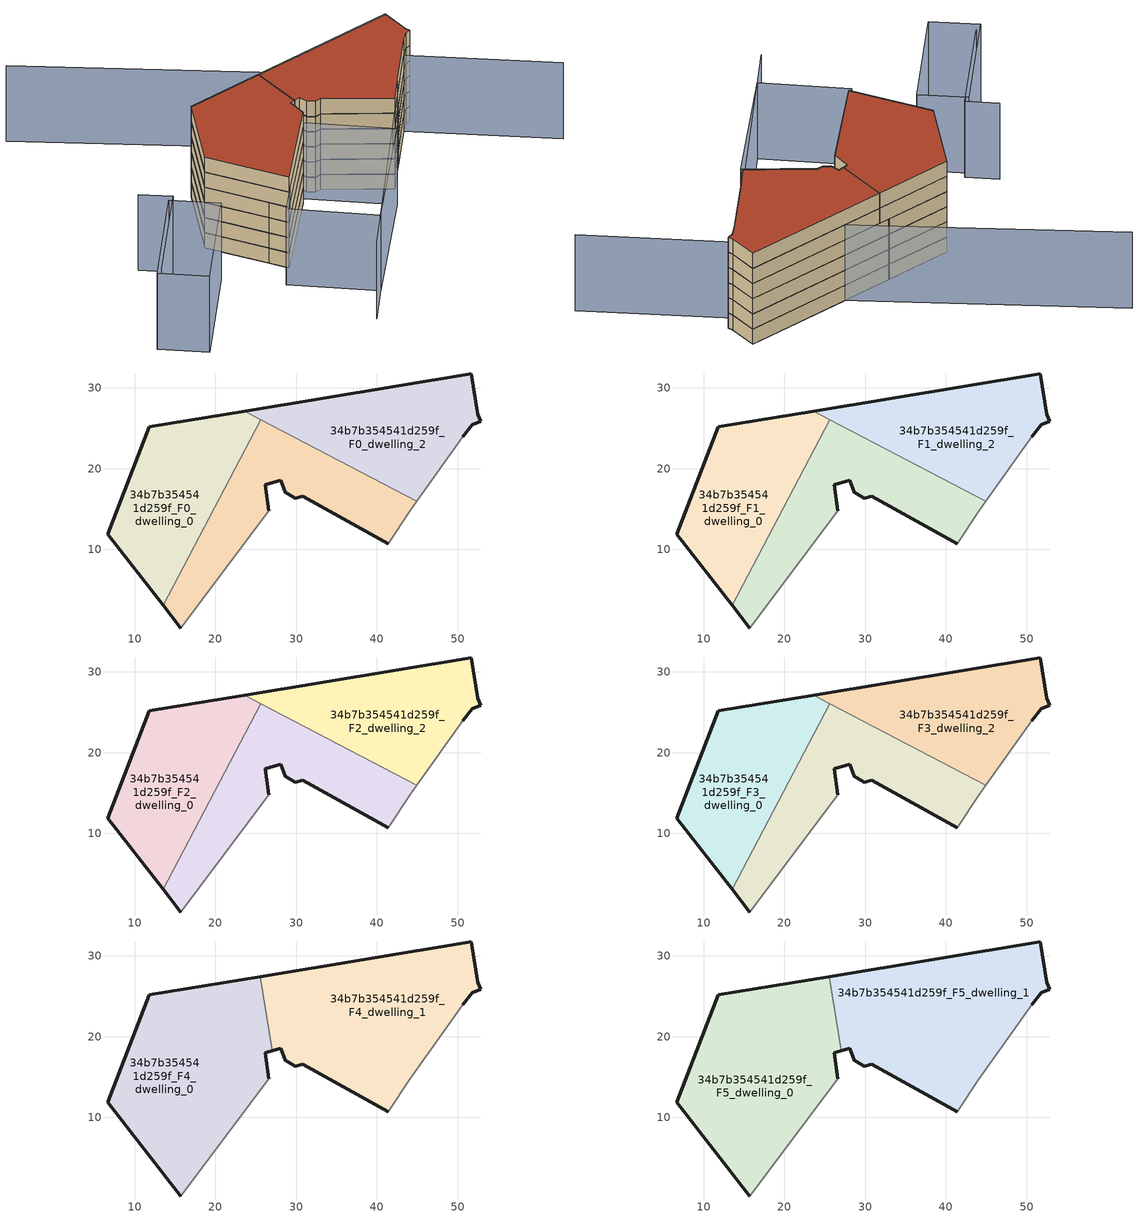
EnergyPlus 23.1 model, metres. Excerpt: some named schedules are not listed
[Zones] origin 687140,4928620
34b7b354541d259f_F0_dwelling_0
 floor ground (EU_floor_Construction): 13.57,3.05 25.66,26.06 23.64,27.12 11.85,25.2 6.71,11.88 z0
 wall outside (EU_wall_Construction): 13.57,3.05 6.71,11.88 11.85,25.2 23.64,27.12 z0:3
 wall to 34b7b354541d259f_F0_dwelling_1 (EU_wall_Construction): 25.66,26.06 13.57,3.05 z0:3
 wall to 34b7b354541d259f_F0_dwelling_2 (EU_wall_Construction): 23.64,27.12 25.66,26.06 z0:3
34b7b354541d259f_F0_dwelling_1
 floor ground (EU_floor_Construction): 41.4,10.72 44.06,14.73 44.93,15.95 25.66,26.06 13.57,3.05 15.74,0.26 26.64,14.79 26.19,18.03 28.1,18.54 28.63,17.04 29.89,16.36 30.85,16.57 z0
 wall outside (EU_wall_Construction): 41.4,10.72 30.85,16.57 29.89,16.36 28.63,17.04 28.1,18.54 26.19,18.03 26.64,14.79 / 15.74,0.26 13.57,3.05 z0:3
 wall adiabatic (EU_wall_Construction): 26.64,14.79 15.74,0.26 / 44.93,15.95 44.06,14.73 41.4,10.72 z0:3
 wall to 34b7b354541d259f_F0_dwelling_2 (EU_wall_Construction): 25.66,26.06 44.93,15.95 z0:3
34b7b354541d259f_F0_dwelling_2
 floor ground (EU_floor_Construction): 44.93,15.95 50.62,23.92 51.79,25.41 52.84,25.83 52.49,26.7 51.67,31.71 23.64,27.12 z0
 wall outside (EU_wall_Construction): 23.64,27.12 51.67,31.71 52.49,26.7 52.84,25.83 51.79,25.41 50.62,23.92 z0:3
 wall adiabatic (EU_wall_Construction): 50.62,23.92 44.93,15.95 z0:3
34b7b354541d259f_F1_dwelling_0
 floor to 34b7b354541d259f_F0_dwelling_0 (EU_floor_Construction): 13.57,3.05 25.66,26.06 23.64,27.12 11.85,25.2 6.71,11.88 z3
 wall outside (EU_wall_Construction): 13.57,3.05 6.71,11.88 11.85,25.2 23.64,27.12 z3:6
 wall to 34b7b354541d259f_F1_dwelling_1 (EU_wall_Construction): 25.66,26.06 13.57,3.05 z3:6
 wall to 34b7b354541d259f_F1_dwelling_2 (EU_wall_Construction): 23.64,27.12 25.66,26.06 z3:6
34b7b354541d259f_F1_dwelling_1
 floor to 34b7b354541d259f_F0_dwelling_1 (EU_floor_Construction): 41.4,10.72 44.06,14.73 44.93,15.95 25.66,26.06 13.57,3.05 15.74,0.26 26.64,14.79 26.19,18.03 28.1,18.54 28.63,17.04 29.89,16.36 30.85,16.57 z3
 wall outside (EU_wall_Construction): 41.4,10.72 30.85,16.57 29.89,16.36 28.63,17.04 28.1,18.54 26.19,18.03 26.64,14.79 / 15.74,0.26 13.57,3.05 z3:6
 wall adiabatic (EU_wall_Construction): 26.64,14.79 15.74,0.26 / 44.93,15.95 44.06,14.73 41.4,10.72 z3:6
 wall to 34b7b354541d259f_F1_dwelling_2 (EU_wall_Construction): 25.66,26.06 44.93,15.95 z3:6
34b7b354541d259f_F1_dwelling_2
 floor to 34b7b354541d259f_F0_dwelling_2 (EU_floor_Construction): 44.93,15.95 50.62,23.92 51.79,25.41 52.84,25.83 52.49,26.7 51.67,31.71 23.64,27.12 z3
 wall outside (EU_wall_Construction): 23.64,27.12 51.67,31.71 52.49,26.7 52.84,25.83 51.79,25.41 50.62,23.92 z3:6
 wall adiabatic (EU_wall_Construction): 50.62,23.92 44.93,15.95 z3:6
34b7b354541d259f_F2_dwelling_0
 floor to 34b7b354541d259f_F1_dwelling_0 (EU_floor_Construction): 13.57,3.05 25.66,26.06 23.64,27.12 11.85,25.2 6.71,11.88 z6
 wall outside (EU_wall_Construction): 13.57,3.05 6.71,11.88 11.85,25.2 23.64,27.12 z6:9
 wall to 34b7b354541d259f_F2_dwelling_1 (EU_wall_Construction): 25.66,26.06 13.57,3.05 z6:9
 wall to 34b7b354541d259f_F2_dwelling_2 (EU_wall_Construction): 23.64,27.12 25.66,26.06 z6:9
34b7b354541d259f_F2_dwelling_1
 floor to 34b7b354541d259f_F1_dwelling_1 (EU_floor_Construction): 41.4,10.72 44.06,14.73 44.93,15.95 25.66,26.06 13.57,3.05 15.74,0.26 26.64,14.79 26.19,18.03 28.1,18.54 28.63,17.04 29.89,16.36 30.85,16.57 z6
 wall outside (EU_wall_Construction): 41.4,10.72 30.85,16.57 29.89,16.36 28.63,17.04 28.1,18.54 26.19,18.03 26.64,14.79 / 15.74,0.26 13.57,3.05 z6:9
 wall adiabatic (EU_wall_Construction): 26.64,14.79 15.74,0.26 / 44.93,15.95 44.06,14.73 41.4,10.72 z6:9
 wall to 34b7b354541d259f_F2_dwelling_2 (EU_wall_Construction): 25.66,26.06 44.93,15.95 z6:9
34b7b354541d259f_F2_dwelling_2
 floor to 34b7b354541d259f_F1_dwelling_2 (EU_floor_Construction): 44.93,15.95 50.62,23.92 51.79,25.41 52.84,25.83 52.49,26.7 51.67,31.71 23.64,27.12 z6
 wall outside (EU_wall_Construction): 23.64,27.12 51.67,31.71 52.49,26.7 52.84,25.83 51.79,25.41 50.62,23.92 z6:9
 wall adiabatic (EU_wall_Construction): 50.62,23.92 44.93,15.95 z6:9
34b7b354541d259f_F3_dwelling_0
 floor to 34b7b354541d259f_F2_dwelling_0 (EU_floor_Construction): 13.57,3.05 25.66,26.06 23.64,27.12 11.85,25.2 6.71,11.88 z9
 wall outside (EU_wall_Construction): 13.57,3.05 6.71,11.88 11.85,25.2 23.64,27.12 z9:12
 wall to 34b7b354541d259f_F3_dwelling_1 (EU_wall_Construction): 25.66,26.06 13.57,3.05 z9:12
 wall to 34b7b354541d259f_F3_dwelling_2 (EU_wall_Construction): 23.64,27.12 25.66,26.06 z9:12
34b7b354541d259f_F3_dwelling_1
 floor to 34b7b354541d259f_F2_dwelling_1 (EU_floor_Construction): 41.4,10.72 44.06,14.73 44.93,15.95 25.66,26.06 13.57,3.05 15.74,0.26 26.64,14.79 26.19,18.03 28.1,18.54 28.63,17.04 29.89,16.36 30.85,16.57 z9
 wall outside (EU_wall_Construction): 41.4,10.72 30.85,16.57 29.89,16.36 28.63,17.04 28.1,18.54 26.19,18.03 26.64,14.79 / 15.74,0.26 13.57,3.05 z9:12
 wall adiabatic (EU_wall_Construction): 26.64,14.79 15.74,0.26 / 44.93,15.95 44.06,14.73 41.4,10.72 z9:12
 wall to 34b7b354541d259f_F3_dwelling_2 (EU_wall_Construction): 25.66,26.06 44.93,15.95 z9:12
34b7b354541d259f_F3_dwelling_2
 floor to 34b7b354541d259f_F2_dwelling_2 (EU_floor_Construction): 44.93,15.95 50.62,23.92 51.79,25.41 52.84,25.83 52.49,26.7 51.67,31.71 23.64,27.12 z9
 wall outside (EU_wall_Construction): 23.64,27.12 51.67,31.71 52.49,26.7 52.84,25.83 51.79,25.41 50.62,23.92 z9:12
 wall adiabatic (EU_wall_Construction): 50.62,23.92 44.93,15.95 z9:12
34b7b354541d259f_F4_dwelling_0
 floor to 34b7b354541d259f_F3_dwelling_0 (EU_floor_Construction): 13.57,3.05 25.66,26.06 23.64,27.12 11.85,25.2 6.71,11.88 z12
 floor to 34b7b354541d259f_F3_dwelling_1 (EU_floor_Construction): 15.74,0.26 26.64,14.79 26.19,18.03 27.08,18.27 25.81,25.98 25.66,26.06 13.57,3.05 z12
 floor to 34b7b354541d259f_F3_dwelling_2 (EU_floor_Construction): 25.81,25.98 25.58,27.44 23.64,27.12 z12
 wall outside (EU_wall_Construction): 27.08,18.27 26.19,18.03 26.64,14.79 / 15.74,0.26 6.71,11.88 11.85,25.2 25.57,27.44 z12:15
 wall adiabatic (EU_wall_Construction): 26.64,14.79 15.74,0.26 z12:15
 wall to 34b7b354541d259f_F4_dwelling_1 (EU_wall_Construction): 25.57,27.44 27.08,18.27 z12:15
34b7b354541d259f_F4_dwelling_1
 floor to 34b7b354541d259f_F3_dwelling_1 (EU_floor_Construction): 41.4,10.72 44.06,14.73 44.93,15.95 25.81,25.98 27.08,18.27 28.1,18.54 28.63,17.04 29.89,16.36 30.85,16.57 z12
 floor to 34b7b354541d259f_F3_dwelling_2 (EU_floor_Construction): 44.93,15.95 50.62,23.92 51.79,25.41 52.84,25.83 52.49,26.7 51.67,31.71 25.58,27.44 25.81,25.98 z12
 wall outside (EU_wall_Construction): 41.4,10.72 30.85,16.57 29.89,16.36 28.63,17.04 28.1,18.54 27.08,18.27 / 25.57,27.44 51.67,31.71 52.49,26.7 52.84,25.83 51.79,25.41 50.62,23.92 z12:15
 wall adiabatic (EU_wall_Construction): 50.62,23.92 44.06,14.73 41.4,10.72 z12:15
34b7b354541d259f_F5_dwelling_0
 floor to 34b7b354541d259f_F4_dwelling_0 (EU_floor_Construction): 15.74,0.26 26.64,14.79 26.19,18.03 27.08,18.27 25.57,27.44 11.85,25.2 6.71,11.88 z15
 wall outside (EU_wall_Construction): 27.08,18.27 26.19,18.03 26.64,14.79 / 15.74,0.26 6.71,11.88 11.85,25.2 25.57,27.44 z15:18
 wall adiabatic (EU_wall_Construction): 26.64,14.79 15.74,0.26 z15:18
 wall to 34b7b354541d259f_F5_dwelling_1 (EU_wall_Construction): 25.57,27.44 27.08,18.27 z15:18
 roof outside (EU_roof_Construction): 25.57,27.44 27.08,18.27 26.19,18.03 26.64,14.79 15.74,0.26 6.71,11.88 11.85,25.2 z18
34b7b354541d259f_F5_dwelling_1
 floor to 34b7b354541d259f_F4_dwelling_1 (EU_floor_Construction): 44.06,14.73 50.62,23.92 51.79,25.41 52.84,25.83 52.49,26.7 51.67,31.71 25.57,27.44 27.08,18.27 28.1,18.54 28.63,17.04 29.89,16.36 30.85,16.57 41.4,10.72 z15
 wall outside (EU_wall_Construction): 41.4,10.72 30.85,16.57 29.89,16.36 28.63,17.04 28.1,18.54 27.08,18.27 / 25.57,27.44 51.67,31.71 52.49,26.7 52.84,25.83 51.79,25.41 50.62,23.92 z15:18
 wall adiabatic (EU_wall_Construction): 50.62,23.92 44.06,14.73 41.4,10.72 z15:18
 roof outside (EU_roof_Construction): 51.67,31.71 52.49,26.7 52.84,25.83 51.79,25.41 50.62,23.92 44.06,14.73 41.4,10.72 30.85,16.57 29.89,16.36 28.63,17.04 28.1,18.54 27.08,18.27 25.57,27.44 z18
shading: -5.66,11.91 -1,8.6 / -1,8.6 -12.53,-7.64 / 33.5,28.12 -6.29,53.45 / 20.95,-18.85 50.46,24.03 / 50.46,24.03 71.78,9.36 / 4.71,3.15 -6.99,-13.42 / -6.99,-13.42 -13.91,-8.53 / -13.91,-8.53 -2.22,8.04 / -2.22,8.04 4.71,3.15 / 39.57,6.82 25.32,-12.49 / 25.32,-12.49 13.02,-3.42 / 13.02,-3.42 27.27,15.89 / 27.27,15.89 39.57,6.82 z0:15
[Building]
EU S2 Campaign: North Axis=0; Terrain=City; Solar Distribution=FullExterior
[Site:Location]
Bologna: Latitude=44.5; Longitude=11.25; Time Zone=1; Elevation=37
[SizingPeriod:WeatherFileDays]
AnnualSizingPeriod: Begin Month=1; Begin Day of Month=1; End Month=12; End Day of Month=31; Day of Week for Start Day=Monday; Use Weather File Daylight Saving Period=No; Use Weather File Rain and Snow Indicators=No
[MATERIAL]
EU_InternalMass_Material: Roughness=MediumRough; Thickness=0.1; Conductivity=1; Density=1800; Specific Heat=900; Thermal Absorptance=0.9; Solar Absorptance=0.7; Visible Absorptance=0.7
[MATERIAL:NOMASS] Roughness=MediumRough; Thermal Absorptance=0.9; Solar Absorptance=0.7; Visible Absorptance=0.7
Name | Thermal Resistance
EU_wall_NoMass | 0.905828
EU_roof_NoMass | 0.37593
EU_floor_NoMass | 0.67114
[CONSTRUCTION]
EU_wall_Construction: EU_wall_NoMass
EU_roof_Construction: EU_roof_NoMass
EU_floor_Construction: EU_floor_NoMass
EU_InternalMass_Construction: EU_InternalMass_Material
[ZONE] Type=1; Multiplier=1; Ceiling Height=autocalculate; Floor Area=autocalculate; Part of Total Floor Area=Yes
Name | Volume
34b7b354541d259f_F0_dwelling_0; 34b7b354541d259f_F1_dwelling_0; 34b7b354541d259f_F2_dwelling_0; 34b7b354541d259f_F3_dwelling_0 | 690.396
34b7b354541d259f_F4_dwelling_0; 34b7b354541d259f_F5_dwelling_0 | 1035.61
34b7b354541d259f_F0_dwelling_1; 34b7b354541d259f_F1_dwelling_1; 34b7b354541d259f_F2_dwelling_1; 34b7b354541d259f_F3_dwelling_1 | 690.37
34b7b354541d259f_F4_dwelling_1; 34b7b354541d259f_F5_dwelling_1 | 1035.58
34b7b354541d259f_F0_dwelling_2; 34b7b354541d259f_F1_dwelling_2; 34b7b354541d259f_F2_dwelling_2; 34b7b354541d259f_F3_dwelling_2 | 690.387
[INTERNALMASS] Construction=EU_InternalMass_Construction
Name | Zone or ZoneList | Surface Area
34b7b354541d259f_F0_dwelling_0_EU_InternalMass | 34b7b354541d259f_F0_dwelling_0 | 230.132
34b7b354541d259f_F0_dwelling_1_EU_InternalMass | 34b7b354541d259f_F0_dwelling_1 | 230.123
34b7b354541d259f_F0_dwelling_2_EU_InternalMass | 34b7b354541d259f_F0_dwelling_2 | 230.129
34b7b354541d259f_F1_dwelling_0_EU_InternalMass | 34b7b354541d259f_F1_dwelling_0 | 230.132
34b7b354541d259f_F1_dwelling_1_EU_InternalMass | 34b7b354541d259f_F1_dwelling_1 | 230.123
34b7b354541d259f_F1_dwelling_2_EU_InternalMass | 34b7b354541d259f_F1_dwelling_2 | 230.129
34b7b354541d259f_F2_dwelling_0_EU_InternalMass | 34b7b354541d259f_F2_dwelling_0 | 230.132
34b7b354541d259f_F2_dwelling_1_EU_InternalMass | 34b7b354541d259f_F2_dwelling_1 | 230.123
34b7b354541d259f_F2_dwelling_2_EU_InternalMass | 34b7b354541d259f_F2_dwelling_2 | 230.129
34b7b354541d259f_F3_dwelling_0_EU_InternalMass | 34b7b354541d259f_F3_dwelling_0 | 230.132
34b7b354541d259f_F3_dwelling_1_EU_InternalMass | 34b7b354541d259f_F3_dwelling_1 | 230.123
34b7b354541d259f_F3_dwelling_2_EU_InternalMass | 34b7b354541d259f_F3_dwelling_2 | 230.129
34b7b354541d259f_F4_dwelling_0_EU_InternalMass | 34b7b354541d259f_F4_dwelling_0 | 345.202
34b7b354541d259f_F4_dwelling_1_EU_InternalMass | 34b7b354541d259f_F4_dwelling_1 | 345.194
34b7b354541d259f_F5_dwelling_0_EU_InternalMass | 34b7b354541d259f_F5_dwelling_0 | 345.202
34b7b354541d259f_F5_dwelling_1_EU_InternalMass | 34b7b354541d259f_F5_dwelling_1 | 345.194
[OTHEREQUIPMENT] Fuel Type=Electricity; Design Level Calculation Method=Watts/Area; Power per Zone Floor Area=1; Fraction Latent=0; Fraction Radiant=0; Fraction Lost=0; Carbon Dioxide Generation Rate=0; EndUse Subcategory=EU_Step8_InternalGains
Name | Zone or ZoneList or Space or SpaceList | Schedule
EU_Step8_InternalGain_34b7b354541d259f_F0_dwelling_0_f000 | 34b7b354541d259f_F0_dwelling_0 | EU_Step8_GainSchedule_34b7b354541d259f_F0_dwelling_0_f000
EU_Step8_InternalGain_34b7b354541d259f_F0_dwelling_1_f000 | 34b7b354541d259f_F0_dwelling_1 | EU_Step8_GainSchedule_34b7b354541d259f_F0_dwelling_1_f000
EU_Step8_InternalGain_34b7b354541d259f_F0_dwelling_2_f000 | 34b7b354541d259f_F0_dwelling_2 | EU_Step8_GainSchedule_34b7b354541d259f_F0_dwelling_2_f000
EU_Step8_InternalGain_34b7b354541d259f_F1_dwelling_0_f000 | 34b7b354541d259f_F1_dwelling_0 | EU_Step8_GainSchedule_34b7b354541d259f_F1_dwelling_0_f000
EU_Step8_InternalGain_34b7b354541d259f_F1_dwelling_1_f000 | 34b7b354541d259f_F1_dwelling_1 | EU_Step8_GainSchedule_34b7b354541d259f_F1_dwelling_1_f000
EU_Step8_InternalGain_34b7b354541d259f_F1_dwelling_2_f000 | 34b7b354541d259f_F1_dwelling_2 | EU_Step8_GainSchedule_34b7b354541d259f_F1_dwelling_2_f000
EU_Step8_InternalGain_34b7b354541d259f_F2_dwelling_0_f000 | 34b7b354541d259f_F2_dwelling_0 | EU_Step8_GainSchedule_34b7b354541d259f_F2_dwelling_0_f000
EU_Step8_InternalGain_34b7b354541d259f_F2_dwelling_1_f000 | 34b7b354541d259f_F2_dwelling_1 | EU_Step8_GainSchedule_34b7b354541d259f_F2_dwelling_1_f000
EU_Step8_InternalGain_34b7b354541d259f_F2_dwelling_2_f000 | 34b7b354541d259f_F2_dwelling_2 | EU_Step8_GainSchedule_34b7b354541d259f_F2_dwelling_2_f000
EU_Step8_InternalGain_34b7b354541d259f_F3_dwelling_0_f000 | 34b7b354541d259f_F3_dwelling_0 | EU_Step8_GainSchedule_34b7b354541d259f_F3_dwelling_0_f000
EU_Step8_InternalGain_34b7b354541d259f_F3_dwelling_1_f000 | 34b7b354541d259f_F3_dwelling_1 | EU_Step8_GainSchedule_34b7b354541d259f_F3_dwelling_1_f000
EU_Step8_InternalGain_34b7b354541d259f_F3_dwelling_2_f000 | 34b7b354541d259f_F3_dwelling_2 | EU_Step8_GainSchedule_34b7b354541d259f_F3_dwelling_2_f000
EU_Step8_InternalGain_34b7b354541d259f_F4_dwelling_0_f000 | 34b7b354541d259f_F4_dwelling_0 | EU_Step8_GainSchedule_34b7b354541d259f_F4_dwelling_0_f000
EU_Step8_InternalGain_34b7b354541d259f_F4_dwelling_1_f000 | 34b7b354541d259f_F4_dwelling_1 | EU_Step8_GainSchedule_34b7b354541d259f_F4_dwelling_1_f000
EU_Step8_InternalGain_34b7b354541d259f_F5_dwelling_0_f000 | 34b7b354541d259f_F5_dwelling_0 | EU_Step8_GainSchedule_34b7b354541d259f_F5_dwelling_0_f000
EU_Step8_InternalGain_34b7b354541d259f_F5_dwelling_1_f000 | 34b7b354541d259f_F5_dwelling_1 | EU_Step8_GainSchedule_34b7b354541d259f_F5_dwelling_1_f000
[ZONEVENTILATION:DESIGNFLOWRATE] Schedule=EU_AlwaysOn; Design Flow Rate Calculation Method=AirChanges/Hour; Air Changes per Hour=0.73129; Ventilation Type=Natural; Fan Pressure Rise=0; Fan Total Efficiency=1; Constant Term Coefficient=1; Temperature Term Coefficient=0; Velocity Term Coefficient=0; Velocity Squared Term Coefficient=0; Minimum Indoor Temperature=-100; Maximum Indoor Temperature=100; Delta Temperature=-100; Minimum Outdoor Temperature=-100; Maximum Outdoor Temperature=100; Maximum Wind Speed=40
Name | Zone or ZoneList or Space or SpaceList
EU_ConstantAir_34b7b354541d259f_F0_dwelling_0 | 34b7b354541d259f_F0_dwelling_0
EU_ConstantAir_34b7b354541d259f_F0_dwelling_1 | 34b7b354541d259f_F0_dwelling_1
EU_ConstantAir_34b7b354541d259f_F0_dwelling_2 | 34b7b354541d259f_F0_dwelling_2
EU_ConstantAir_34b7b354541d259f_F1_dwelling_0 | 34b7b354541d259f_F1_dwelling_0
EU_ConstantAir_34b7b354541d259f_F1_dwelling_1 | 34b7b354541d259f_F1_dwelling_1
EU_ConstantAir_34b7b354541d259f_F1_dwelling_2 | 34b7b354541d259f_F1_dwelling_2
EU_ConstantAir_34b7b354541d259f_F2_dwelling_0 | 34b7b354541d259f_F2_dwelling_0
EU_ConstantAir_34b7b354541d259f_F2_dwelling_1 | 34b7b354541d259f_F2_dwelling_1
EU_ConstantAir_34b7b354541d259f_F2_dwelling_2 | 34b7b354541d259f_F2_dwelling_2
EU_ConstantAir_34b7b354541d259f_F3_dwelling_0 | 34b7b354541d259f_F3_dwelling_0
EU_ConstantAir_34b7b354541d259f_F3_dwelling_1 | 34b7b354541d259f_F3_dwelling_1
EU_ConstantAir_34b7b354541d259f_F3_dwelling_2 | 34b7b354541d259f_F3_dwelling_2
EU_ConstantAir_34b7b354541d259f_F4_dwelling_0 | 34b7b354541d259f_F4_dwelling_0
EU_ConstantAir_34b7b354541d259f_F4_dwelling_1 | 34b7b354541d259f_F4_dwelling_1
EU_ConstantAir_34b7b354541d259f_F5_dwelling_0 | 34b7b354541d259f_F5_dwelling_0
EU_ConstantAir_34b7b354541d259f_F5_dwelling_1 | 34b7b354541d259f_F5_dwelling_1
[HVACTEMPLATE:THERMOSTAT] Constant Heating Setpoint=20; Constant Cooling Setpoint=50
EU_HeatOnly_34b7b354541d259f_F0_dwelling_0; EU_HeatOnly_34b7b354541d259f_F0_dwelling_1; EU_HeatOnly_34b7b354541d259f_F0_dwelling_2; EU_HeatOnly_34b7b354541d259f_F1_dwelling_0; EU_HeatOnly_34b7b354541d259f_F1_dwelling_1; EU_HeatOnly_34b7b354541d259f_F1_dwelling_2; EU_HeatOnly_34b7b354541d259f_F2_dwelling_0; EU_HeatOnly_34b7b354541d259f_F2_dwelling_1; EU_HeatOnly_34b7b354541d259f_F2_dwelling_2; EU_HeatOnly_34b7b354541d259f_F3_dwelling_0; EU_HeatOnly_34b7b354541d259f_F3_dwelling_1; EU_HeatOnly_34b7b354541d259f_F3_dwelling_2; EU_HeatOnly_34b7b354541d259f_F4_dwelling_0; EU_HeatOnly_34b7b354541d259f_F4_dwelling_1; EU_HeatOnly_34b7b354541d259f_F5_dwelling_0; EU_HeatOnly_34b7b354541d259f_F5_dwelling_1
